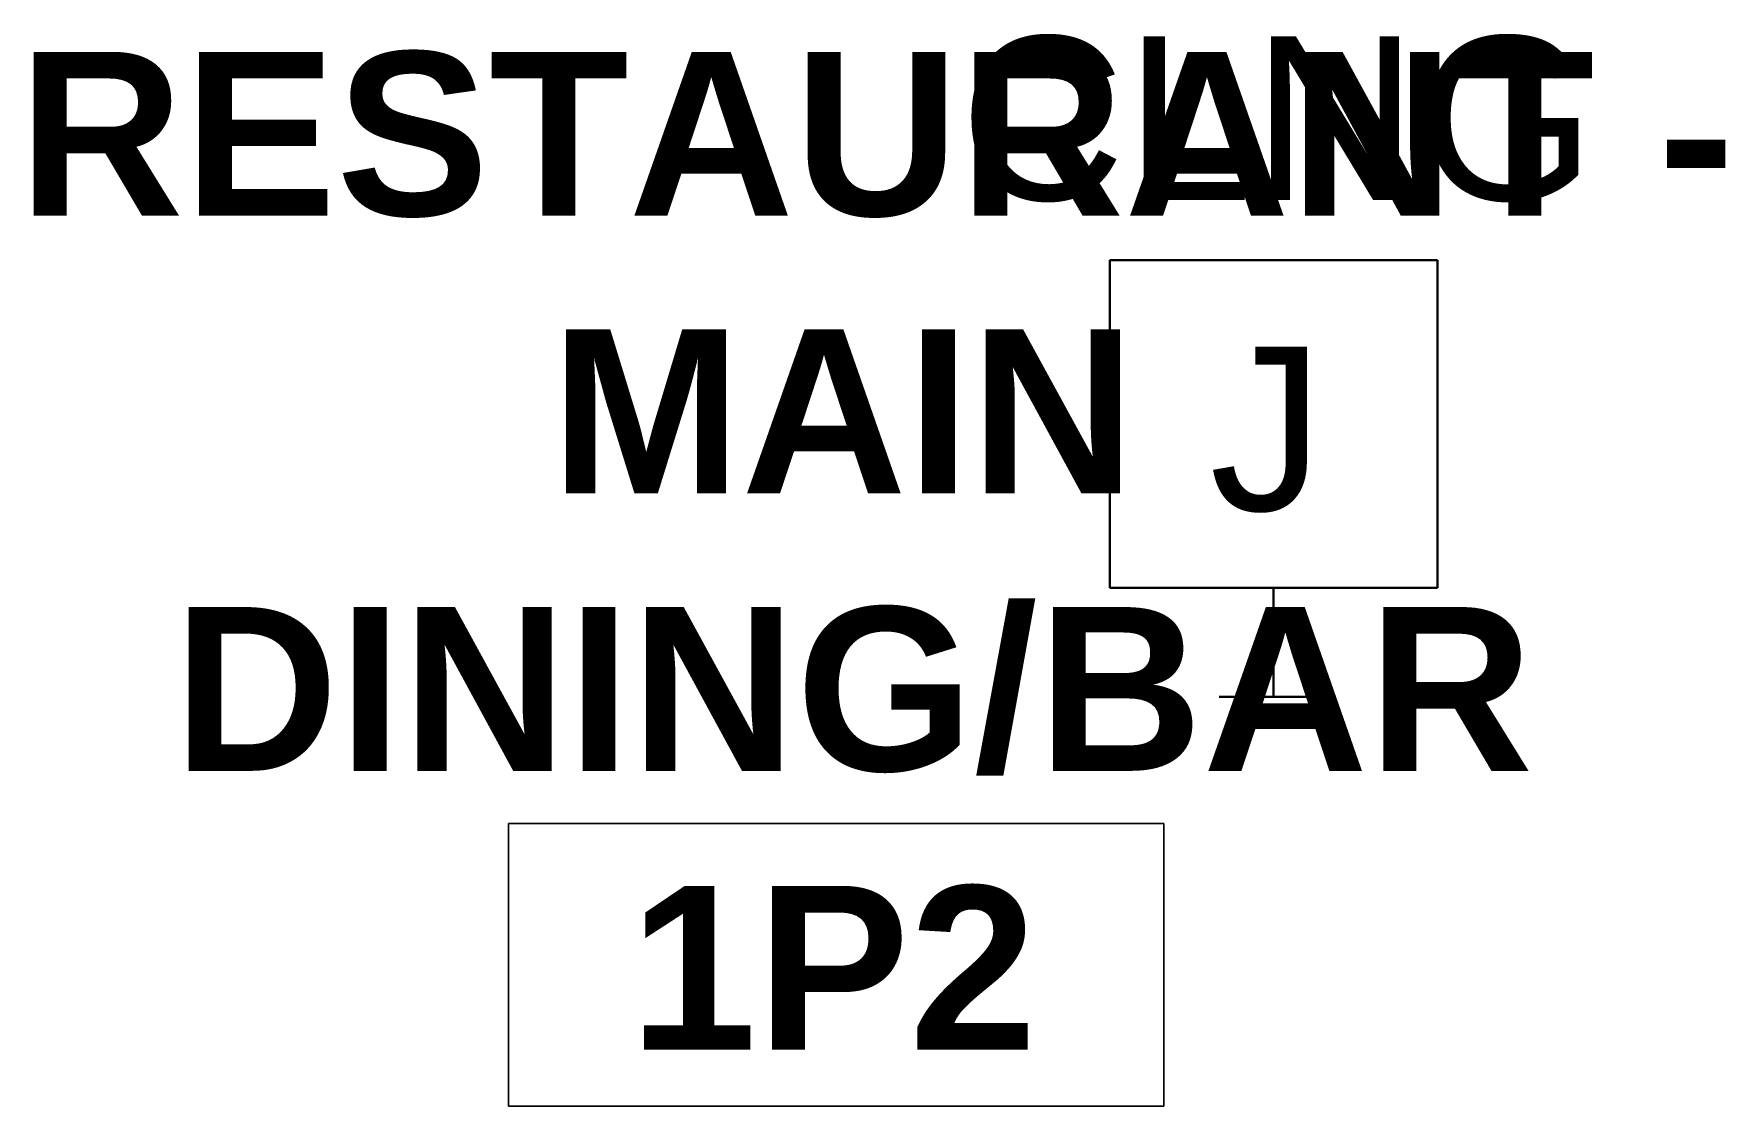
# Model space of a CAD drawing. Header units: inches. Extents: x -4688 to 1542, y -3558 to 978.
# Drawn here: x 208.46 to 254.93, y 429.35 to 458.81 of the extents above; entities that cross this region are included whole.
import ezdxf

# ---------------------------------------------------------------- set-up
doc = ezdxf.new("R2010")
doc.units = ezdxf.units.IN
doc.header["$MEASUREMENT"] = 0
doc.layers.add('A-ANNO-NOTE', color=131, linetype='Continuous', lineweight=40)
doc.layers.add('A-AREA-IDEN', color=2, linetype='Continuous', lineweight=9)
doc.styles.add('Arial', font='arial.ttf', dxfattribs={"height": 4.5})
doc.styles.add('Swis721 Lt BT', font='swissl.ttf', dxfattribs={"height": 4.5})
doc.styles.add('Swis721 Lt BT_B', font='', dxfattribs={"height": 4.5})
doc.styles.get('Swis721 Lt BT_B').set_extended_font_data('Swis721 Lt BT', bold=True)

# ---------------------------------------------------------------- blocks, each defined once
blk = doc.blocks.new('Room Tag - Room Name and Number-3379422-1st Floor Power _ Signal')
at = {"layer": 'A-AREA-IDEN'}
for p, q in [((-0.18806, -0.16357), (-0.18806, -0.00182)), ((-0.18806, -0.00182), (0.18694, -0.00182)), ((0.18694, -0.00182), (-0.18806, -0.00182)), ((-0.18806, -0.00182), (-0.18806, -0.16357)), ((0.18694, -0.00182), (0.18694, -0.16357)), ((0.18694, -0.16357), (0.18694, -0.00182)), ((0.18694, -0.16357), (-0.18806, -0.16357)), ((-0.18806, -0.16357), (0.18694, -0.16357))]:
    blk.add_line(p, q, dxfattribs=at)

msp = doc.modelspace()

# ---------------------------------------------------------------- linework, layer by layer
at = {"layer": 'A-ANNO-NOTE', "lineweight": 30}
for p, q in [((247.027, 452.593), (238.027, 452.593)), ((238.027, 452.593), (238.027, 443.593)), ((247.027, 443.593), (247.027, 452.593)), ((238.027, 443.593), (247.027, 443.593)), ((242.527, 440.593), (242.527, 443.593)), ((244.027, 440.593), (241.027, 440.593))]:
    msp.add_line(p, q, dxfattribs=at)

# ---------------------------------------------------------------- block references
at = {"layer": 'A-AREA-IDEN', "xscale": 47.99999999999997, "yscale": 47.99999999999997, "zscale": 47.99999999999997}
msp.add_blockref('Room Tag - Room Name and Number-3379422-1st Floor Power _ Signal', (230.536, 437.204), dxfattribs=at)

# ---------------------------------------------------------------- texts
at = {"layer": 'A-ANNO-NOTE', "lineweight": 9, "char_height": 4.5, "attachment_point": 1}
for s, insert, width, style in [('CLNG', (233.905, 458.74), 20.604, 'Swis721 Lt BT'), ('J', (240.765, 450.214), 3.939, 'Arial')]:
    msp.add_mtext(s, dxfattribs=dict(at, insert=insert, width=width, style=style))
at = {"layer": 'A-AREA-IDEN', "char_height": 4.5, "attachment_point": 1, "style": 'Swis721 Lt BT_B'}
for s, insert, width in [('RESTAURANT -', (208.044, 458.313), 54.3885), ('MAIN', (222.669, 450.688), 18.9375), ('DINING/BAR', (212.294, 443.063), 44.238), ('1P2', (224.833, 435.403), 13.332)]:
    msp.add_mtext(s, dxfattribs=dict(at, insert=insert, width=width))

doc.saveas('drawing.dxf')
